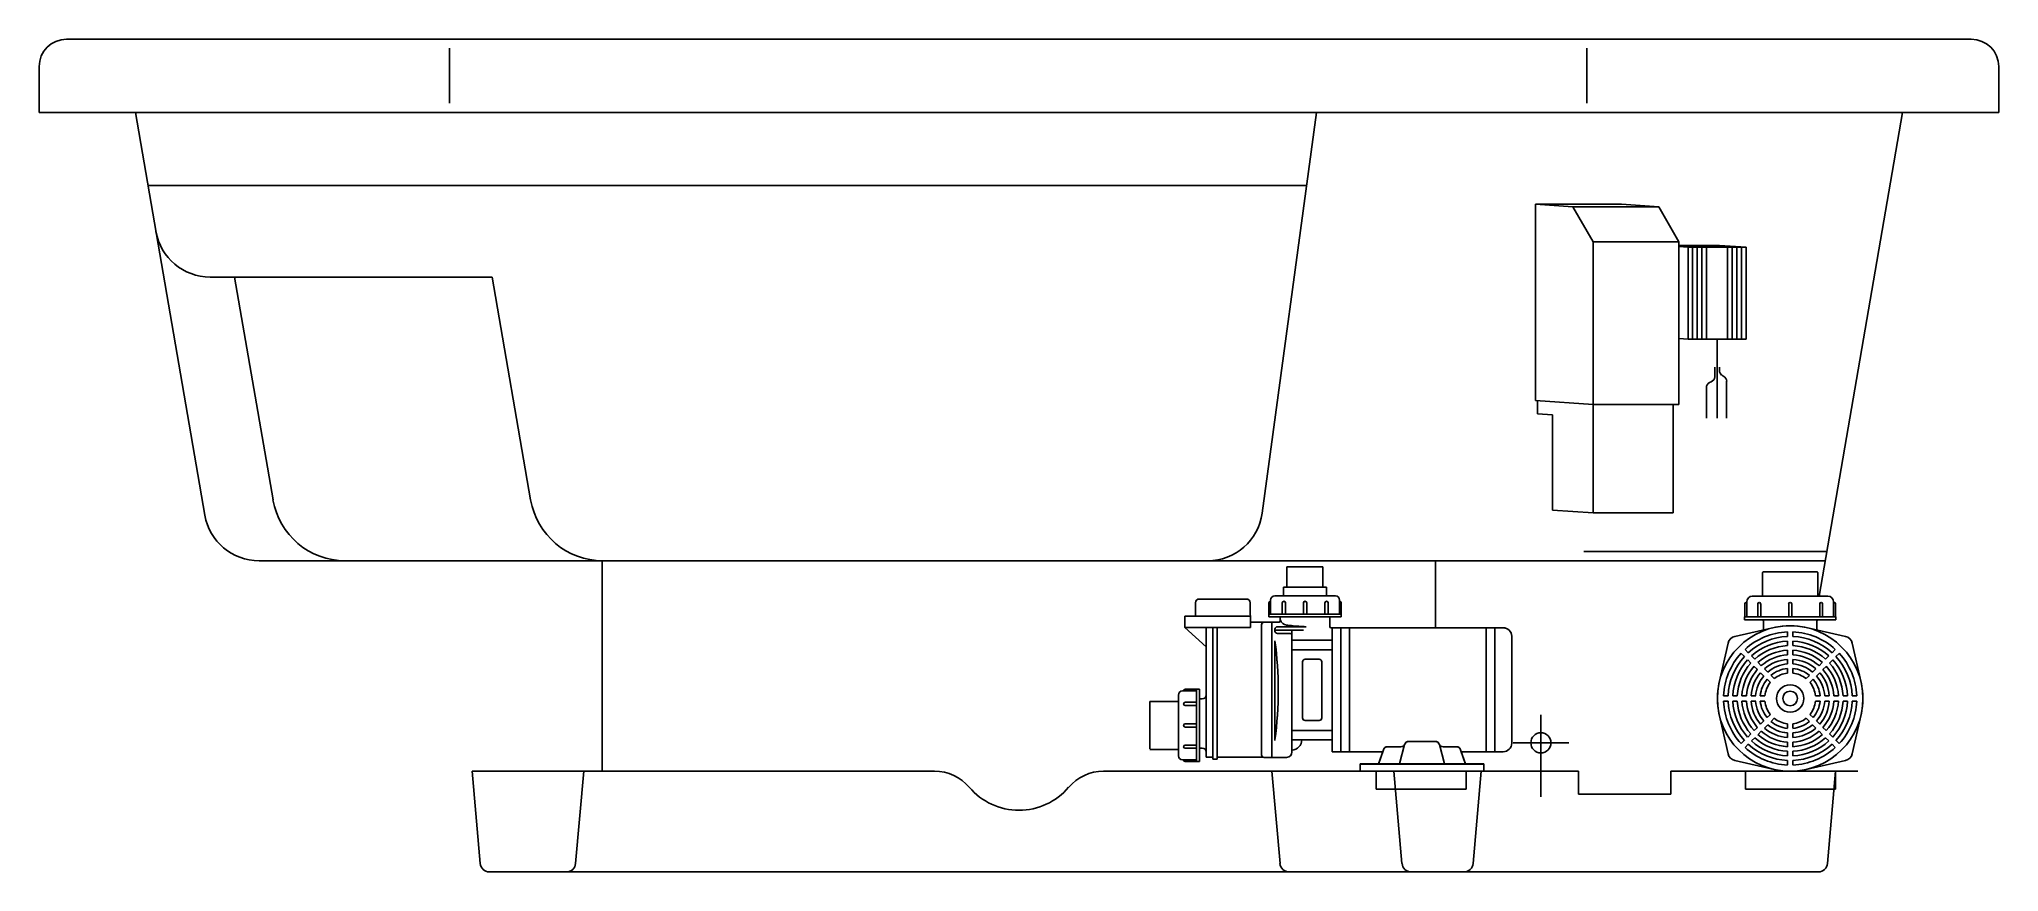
# Model space of a CAD drawing. Header units: millimetres. Extents: x -1151.42 to -1149.28, y 2257.66 to 2258.57.
import ezdxf

# ---------------------------------------------------------------- set-up
doc = ezdxf.new("R2010")
doc.units = ezdxf.units.MM
doc.header["$LTSCALE"] = 10
doc.layers.add('jacuzzi', color=1, linetype='Continuous')

msp = doc.modelspace()

# ---------------------------------------------------------------- linework, layer by layer
at = {"layer": 'jacuzzi'}
for p, q in [((-1151.3931, 2258.5683), (-1150.3531, 2258.5683)), ((-1150.9751, 2258.4983), (-1150.9751, 2258.5583)), ((-1149.3131, 2258.5683), (-1150.3531, 2258.5683)), ((-1149.7331, 2258.4983), (-1149.7331, 2258.5583)), ((-1151.4231, 2258.4883), (-1151.4231, 2258.5383)), ((-1149.2831, 2258.4883), (-1149.2831, 2258.5383)), ((-1149.2831, 2258.4883), (-1151.4231, 2258.4883)), ((-1151.3179, 2258.4883), (-1151.2422, 2258.0481)), ((-1150.0283, 2258.4883), (-1150.0875, 2258.0503)), ((-1149.3882, 2258.4883), (-1149.4792, 2257.9596)), ((-1151.3041, 2258.4083), (-1150.0391, 2258.4083)), ((-1149.7481, 2258.3852), (-1149.7889, 2258.388)), ((-1149.7889, 2258.388), (-1149.6952, 2258.388)), ((-1149.7889, 2258.388), (-1149.7889, 2258.1733)), ((-1149.7481, 2258.3852), (-1149.6544, 2258.3852)), ((-1149.7481, 2258.3852), (-1149.7261, 2258.3469)), ((-1149.6544, 2258.3852), (-1149.6952, 2258.388)), ((-1149.6324, 2258.3469), (-1149.6544, 2258.3852)), ((-1149.7261, 2258.3469), (-1149.6324, 2258.3469)), ((-1149.7261, 2258.3469), (-1149.7261, 2258.1691)), ((-1149.6324, 2258.3469), (-1149.6324, 2258.1691)), ((-1149.6324, 2258.3428), (-1149.5881, 2258.3428)), ((-1149.5591, 2258.3409), (-1149.5881, 2258.3428)), ((-1149.6224, 2258.3409), (-1149.6324, 2258.3416)), ((-1149.6224, 2258.3409), (-1149.5591, 2258.3409)), ((-1149.6224, 2258.3409), (-1149.6224, 2258.2403)), ((-1149.6174, 2258.3409), (-1149.6174, 2258.2403)), ((-1149.6124, 2258.3409), (-1149.6124, 2258.2403)), ((-1149.6073, 2258.3409), (-1149.6073, 2258.2403)), ((-1149.6023, 2258.3409), (-1149.6023, 2258.2403)), ((-1149.5792, 2258.3409), (-1149.5792, 2258.2403)), ((-1149.5742, 2258.3409), (-1149.5742, 2258.2403)), ((-1149.5692, 2258.3409), (-1149.5692, 2258.2403)), ((-1149.5641, 2258.3409), (-1149.5641, 2258.2403)), ((-1149.5591, 2258.3409), (-1149.5591, 2258.2405)), ((-1151.2364, 2258.3083), (-1150.9283, 2258.3083)), ((-1151.2096, 2258.3083), (-1151.1677, 2258.0648)), ((-1150.9283, 2258.3083), (-1150.8864, 2258.0648)), ((-1149.6224, 2258.2405), (-1149.6324, 2258.2412)), ((-1149.6224, 2258.2405), (-1149.5591, 2258.2405)), ((-1149.5933, 2258.2097), (-1149.5933, 2258.1994)), ((-1149.5908, 2258.2097), (-1149.5908, 2258.1541)), ((-1149.5881, 2258.2097), (-1149.5881, 2258.2064)), ((-1149.5857, 2258.201), (-1149.5834, 2258.1998)), ((-1149.5803, 2258.1945), (-1149.5803, 2258.1541)), ((-1149.7261, 2258.1691), (-1149.7889, 2258.1733)), ((-1149.7868, 2258.1732), (-1149.7868, 2258.159)), ((-1149.6023, 2258.189), (-1149.6023, 2258.1541)), ((-1149.7706, 2258.1579), (-1149.7868, 2258.159)), ((-1149.7706, 2258.1579), (-1149.7706, 2258.0536)), ((-1149.7261, 2258.1691), (-1149.6324, 2258.1691)), ((-1149.7261, 2258.1691), (-1149.7261, 2258.0505)), ((-1149.6388, 2258.1691), (-1149.6388, 2258.0505)), ((-1149.7261, 2258.0505), (-1149.7706, 2258.0536)), ((-1149.6388, 2258.0505), (-1149.7261, 2258.0505)), ((-1149.7364, 2258.0083), (-1149.4708, 2258.0083)), ((-1151.183, 2257.9983), (-1150.2587, 2257.9983)), ((-1150.8081, 2257.9983), (-1150.8081, 2257.7683)), ((-1150.8081, 2257.7683), (-1150.8081, 2257.9983)), ((-1150.2587, 2257.9983), (-1149.4725, 2257.9983)), ((-1149.8981, 2257.925), (-1149.8981, 2257.9983)), ((-1149.7831, 2257.8298), (-1149.7831, 2257.7404)), ((-1149.8135, 2257.7993), (-1149.7526, 2257.7993)), ((-1150.9503, 2257.7683), (-1150.4454, 2257.7683)), ((-1150.9503, 2257.7683), (-1150.9415, 2257.6674)), ((-1150.8284, 2257.7683), (-1150.8372, 2257.6674)), ((-1149.7419, 2257.7683), (-1150.2607, 2257.7683)), ((-1150.0769, 2257.7683), (-1150.068, 2257.6674)), ((-1150.0363, 2257.7683), (-1150.0068, 2257.7683)), ((-1150.0068, 2257.7683), (-1149.9086, 2257.7683)), ((-1149.963, 2257.7485), (-1149.963, 2257.7683)), ((-1149.9436, 2257.7683), (-1149.9348, 2257.6674)), ((-1149.9086, 2257.7683), (-1149.8843, 2257.7683)), ((-1149.8649, 2257.7485), (-1149.8649, 2257.7683)), ((-1149.8482, 2257.7683), (-1149.8571, 2257.6674)), ((-1149.6413, 2257.7683), (-1149.5595, 2257.7683)), ((-1149.5595, 2257.7683), (-1149.4613, 2257.7683)), ((-1149.5595, 2257.7485), (-1149.5595, 2257.7683)), ((-1149.4702, 2257.6674), (-1149.4613, 2257.7683)), ((-1149.4613, 2257.7485), (-1149.4613, 2257.7683)), ((-1149.4613, 2257.7683), (-1149.437, 2257.7683)), ((-1149.963, 2257.7485), (-1149.8649, 2257.7485)), ((-1149.5595, 2257.7485), (-1149.4613, 2257.7485)), ((-1150.9315, 2257.6583), (-1149.4801, 2257.6583))]:
    msp.add_line(p, q, dxfattribs=at)
at = {"layer": 'jacuzzi', "linetype": 'Continuous'}
for p, q in [((-1150.0605, 2257.9918), (-1150.0605, 2257.9695)), ((-1150.0212, 2257.9917), (-1150.0605, 2257.9917)), ((-1150.0212, 2257.9918), (-1150.0212, 2257.9695)), ((-1149.541, 2257.9596), (-1149.541, 2257.9854)), ((-1149.5402, 2257.9862), (-1149.5109, 2257.9862)), ((-1149.4816, 2257.9862), (-1149.5109, 2257.9862)), ((-1149.4808, 2257.9596), (-1149.4808, 2257.9854)), ((-1150.0074, 2257.9598), (-1150.0738, 2257.9598)), ((-1150.0174, 2257.9695), (-1150.0642, 2257.9695)), ((-1150.0642, 2257.9695), (-1150.0642, 2257.9598)), ((-1150.0174, 2257.9695), (-1150.0174, 2257.9599)), ((-1149.4697, 2257.9596), (-1149.5523, 2257.9596)), ((-1150.172, 2257.9377), (-1150.1609, 2257.9377)), ((-1150.172, 2257.9255), (-1150.172, 2257.9377)), ((-1150.1603, 2257.9377), (-1150.172, 2257.9377)), ((-1150.1603, 2257.9377), (-1150.1603, 2257.9524)), ((-1150.1603, 2257.9377), (-1150.1005, 2257.9377)), ((-1150.1563, 2257.9564), (-1150.1047, 2257.9564)), ((-1150.1004, 2257.9255), (-1150.1006, 2257.9524)), ((-1150.0801, 2257.9523), (-1150.0801, 2257.9369)), ((-1150.0011, 2257.9399), (-1150.0801, 2257.9399)), ((-1150.0011, 2257.9369), (-1150.0801, 2257.9369)), ((-1150.0783, 2257.9542), (-1150.0783, 2257.9554)), ((-1150.0783, 2257.9541), (-1150.0783, 2257.9553)), ((-1150.0783, 2257.9541), (-1150.0783, 2257.9399)), ((-1150.0677, 2257.9325), (-1150.0677, 2257.9369)), ((-1150.0656, 2257.9523), (-1150.0656, 2257.9399)), ((-1150.062, 2257.9523), (-1150.062, 2257.9399)), ((-1150.0424, 2257.9523), (-1150.0424, 2257.9399)), ((-1150.0388, 2257.9523), (-1150.0388, 2257.9399)), ((-1150.0189, 2257.9523), (-1150.0189, 2257.9399)), ((-1150.0153, 2257.9523), (-1150.0153, 2257.9399)), ((-1150.0137, 2257.9264), (-1150.0137, 2257.9369)), ((-1150.0029, 2257.9542), (-1150.0029, 2257.9554)), ((-1150.0029, 2257.9541), (-1150.0029, 2257.9553)), ((-1150.0029, 2257.9399), (-1150.0029, 2257.9541)), ((-1150.0011, 2257.9523), (-1150.0011, 2257.9369)), ((-1149.4609, 2257.937), (-1149.5609, 2257.937)), ((-1149.5609, 2257.937), (-1149.5609, 2257.9337)), ((-1149.5604, 2257.9512), (-1149.5604, 2257.937)), ((-1149.5589, 2257.9527), (-1149.5588, 2257.9527)), ((-1149.5584, 2257.9533), (-1149.5584, 2257.9378)), ((-1149.5462, 2257.937), (-1149.5462, 2257.9511)), ((-1149.5431, 2257.937), (-1149.5431, 2257.9511)), ((-1149.5125, 2257.937), (-1149.5125, 2257.9511)), ((-1149.5092, 2257.937), (-1149.5092, 2257.9511)), ((-1149.4786, 2257.937), (-1149.4786, 2257.9511)), ((-1149.4756, 2257.937), (-1149.4756, 2257.9511)), ((-1149.4634, 2257.9533), (-1149.4634, 2257.9378)), ((-1149.4629, 2257.9527), (-1149.463, 2257.9527)), ((-1149.4614, 2257.9512), (-1149.4614, 2257.937)), ((-1149.4609, 2257.937), (-1149.4609, 2257.9337)), ((-1150.1486, 2257.9255), (-1150.172, 2257.9255)), ((-1150.1486, 2257.9255), (-1150.172, 2257.9255)), ((-1150.172, 2257.9255), (-1150.1486, 2257.9042)), ((-1150.1486, 2257.7835), (-1150.1486, 2257.9255)), ((-1150.1004, 2257.9255), (-1150.1486, 2257.9255)), ((-1150.1412, 2257.9255), (-1150.1412, 2257.7835)), ((-1150.1366, 2257.9255), (-1150.1366, 2257.7835)), ((-1150.1004, 2257.9311), (-1150.0771, 2257.9311)), ((-1150.0882, 2257.7862), (-1150.0882, 2257.9283)), ((-1150.0854, 2257.9311), (-1150.0771, 2257.9311)), ((-1150.0771, 2257.7834), (-1150.0771, 2257.9311)), ((-1150.0771, 2257.7834), (-1150.0771, 2257.9311)), ((-1150.0691, 2257.9311), (-1150.0771, 2257.9311)), ((-1150.0691, 2257.9311), (-1150.0771, 2257.9311)), ((-1150.0735, 2257.9236), (-1150.0735, 2257.9214)), ((-1150.0735, 2257.9236), (-1150.0735, 2257.9215)), ((-1150.0422, 2257.9224), (-1150.0735, 2257.9224)), ((-1150.0396, 2257.9262), (-1150.0709, 2257.9262)), ((-1150.0576, 2257.9188), (-1150.0709, 2257.9188)), ((-1150.055, 2257.9224), (-1150.055, 2257.8126)), ((-1149.8243, 2257.925), (-1150.0123, 2257.925)), ((-1150.0109, 2257.925), (-1150.0109, 2257.8027)), ((-1150.0109, 2257.923), (-1150.0109, 2257.8027)), ((-1150.0016, 2257.925), (-1150.0016, 2257.7895)), ((-1149.9923, 2257.925), (-1149.9923, 2257.7895)), ((-1149.8429, 2257.9251), (-1149.8429, 2257.7895)), ((-1149.8429, 2257.925), (-1149.8429, 2257.7895)), ((-1149.8336, 2257.9251), (-1149.8336, 2257.7895)), ((-1149.8336, 2257.925), (-1149.8336, 2257.7895)), ((-1149.815, 2257.9158), (-1149.815, 2257.7988)), ((-1149.815, 2257.9157), (-1149.815, 2257.7988)), ((-1149.5285, 2257.9253), (-1149.5714, 2257.9156)), ((-1149.4609, 2257.9337), (-1149.5609, 2257.9337)), ((-1149.5399, 2257.9228), (-1149.5399, 2257.9322)), ((-1149.5139, 2257.9155), (-1149.5139, 2257.9205)), ((-1149.5079, 2257.9155), (-1149.5079, 2257.9205)), ((-1149.4504, 2257.9156), (-1149.4933, 2257.9253)), ((-1149.4819, 2257.9228), (-1149.4819, 2257.9322)), ((-1150.0735, 2257.9097), (-1150.0735, 2257.8018)), ((-1150.0109, 2257.9116), (-1150.055, 2257.9116)), ((-1150.0109, 2257.9008), (-1150.055, 2257.9008)), ((-1149.5787, 2257.9083), (-1149.5884, 2257.8654)), ((-1149.5609, 2257.8936), (-1149.5644, 2257.8971)), ((-1149.5566, 2257.8978), (-1149.5602, 2257.9013)), ((-1149.5496, 2257.8907), (-1149.5531, 2257.8943)), ((-1149.5139, 2257.9055), (-1149.5139, 2257.9105)), ((-1149.5139, 2257.8955), (-1149.5139, 2257.9005)), ((-1149.5079, 2257.9055), (-1149.5079, 2257.9105)), ((-1149.5079, 2257.8955), (-1149.5079, 2257.9005)), ((-1149.4722, 2257.8907), (-1149.4687, 2257.8943)), ((-1149.4651, 2257.8978), (-1149.4616, 2257.9013)), ((-1149.4609, 2257.8936), (-1149.4574, 2257.8971)), ((-1149.4334, 2257.8654), (-1149.4431, 2257.9083)), ((-1150.0435, 2257.8265), (-1150.0435, 2257.8878)), ((-1150.0407, 2257.8906), (-1150.0251, 2257.8906)), ((-1150.0224, 2257.8265), (-1150.0224, 2257.8878)), ((-1149.5538, 2257.8865), (-1149.5573, 2257.89)), ((-1149.5467, 2257.8794), (-1149.5503, 2257.8829)), ((-1149.5425, 2257.8836), (-1149.546, 2257.8872)), ((-1149.5396, 2257.8723), (-1149.5432, 2257.8759)), ((-1149.5354, 2257.8766), (-1149.5389, 2257.8801)), ((-1149.5283, 2257.8695), (-1149.5318, 2257.873)), ((-1149.5139, 2257.8855), (-1149.5139, 2257.8905)), ((-1149.5139, 2257.8754), (-1149.5139, 2257.8804)), ((-1149.5079, 2257.8855), (-1149.5079, 2257.8905)), ((-1149.5079, 2257.8754), (-1149.5079, 2257.8804)), ((-1149.4935, 2257.8695), (-1149.4899, 2257.873)), ((-1149.4864, 2257.8766), (-1149.4829, 2257.8801)), ((-1149.4822, 2257.8723), (-1149.4786, 2257.8759)), ((-1149.4793, 2257.8836), (-1149.4758, 2257.8872)), ((-1149.4751, 2257.8794), (-1149.4715, 2257.8829)), ((-1149.468, 2257.8865), (-1149.4644, 2257.89)), ((-1150.179, 2257.8516), (-1150.179, 2257.7853)), ((-1150.179, 2257.8515), (-1150.179, 2257.7852)), ((-1150.1591, 2257.856), (-1150.1745, 2257.856)), ((-1150.1715, 2257.8578), (-1150.1561, 2257.8578)), ((-1150.1591, 2257.8578), (-1150.1591, 2257.7789)), ((-1150.1561, 2257.8578), (-1150.1561, 2257.7789)), ((-1149.5786, 2257.8508), (-1149.5836, 2257.8508)), ((-1149.5686, 2257.8508), (-1149.5736, 2257.8508)), ((-1149.5586, 2257.8508), (-1149.5636, 2257.8508)), ((-1149.5485, 2257.8508), (-1149.5536, 2257.8508)), ((-1149.5385, 2257.8508), (-1149.5435, 2257.8508)), ((-1149.5325, 2257.8652), (-1149.5361, 2257.8688)), ((-1149.4893, 2257.8652), (-1149.4857, 2257.8688)), ((-1149.4833, 2257.8508), (-1149.4783, 2257.8508)), ((-1149.4732, 2257.8508), (-1149.4682, 2257.8508)), ((-1149.4632, 2257.8508), (-1149.4582, 2257.8508)), ((-1149.4532, 2257.8508), (-1149.4482, 2257.8508)), ((-1149.4432, 2257.8508), (-1149.4382, 2257.8508)), ((-1150.21, 2257.8446), (-1150.179, 2257.8446)), ((-1150.21, 2257.8445), (-1150.179, 2257.8445)), ((-1150.21, 2257.8445), (-1150.21, 2257.7964)), ((-1150.1715, 2257.8437), (-1150.1591, 2257.8437)), ((-1150.1715, 2257.8401), (-1150.1591, 2257.8401)), ((-1150.1554, 2257.8473), (-1150.153, 2257.8473)), ((-1149.5884, 2257.8302), (-1149.5787, 2257.7873)), ((-1149.5786, 2257.8448), (-1149.5836, 2257.8448)), ((-1149.5686, 2257.8448), (-1149.5736, 2257.8448)), ((-1149.5586, 2257.8448), (-1149.5636, 2257.8448)), ((-1149.5485, 2257.8448), (-1149.5536, 2257.8448)), ((-1149.5385, 2257.8448), (-1149.5435, 2257.8448)), ((-1149.5325, 2257.8304), (-1149.5361, 2257.8269)), ((-1149.4893, 2257.8304), (-1149.4857, 2257.8269)), ((-1149.4833, 2257.8448), (-1149.4783, 2257.8448)), ((-1149.4732, 2257.8448), (-1149.4682, 2257.8448)), ((-1149.4632, 2257.8448), (-1149.4582, 2257.8448)), ((-1149.4532, 2257.8448), (-1149.4482, 2257.8448)), ((-1149.4432, 2257.8448), (-1149.4382, 2257.8448)), ((-1149.4431, 2257.7873), (-1149.4334, 2257.8302)), ((-1150.1715, 2257.8202), (-1150.1591, 2257.8202)), ((-1150.1715, 2257.8166), (-1150.1591, 2257.8166)), ((-1150.055, 2257.8127), (-1150.055, 2257.8027)), ((-1150.0109, 2257.8126), (-1150.055, 2257.8126)), ((-1150.055, 2257.8126), (-1150.055, 2257.8027)), ((-1150.0407, 2257.8238), (-1150.0251, 2257.8238)), ((-1150.0109, 2257.8127), (-1150.0109, 2257.8027)), ((-1150.0109, 2257.8126), (-1150.0109, 2257.8027)), ((-1149.5538, 2257.8091), (-1149.5573, 2257.8056)), ((-1149.5467, 2257.8162), (-1149.5503, 2257.8127)), ((-1149.5425, 2257.812), (-1149.546, 2257.8084)), ((-1149.5396, 2257.8233), (-1149.5432, 2257.8198)), ((-1149.5354, 2257.8191), (-1149.5389, 2257.8155)), ((-1149.5283, 2257.8262), (-1149.5318, 2257.8226)), ((-1149.5139, 2257.8202), (-1149.5139, 2257.8152)), ((-1149.5139, 2257.8102), (-1149.5139, 2257.8052)), ((-1149.5079, 2257.8202), (-1149.5079, 2257.8152)), ((-1149.5079, 2257.8102), (-1149.5079, 2257.8052)), ((-1149.4935, 2257.8262), (-1149.4899, 2257.8226)), ((-1149.4864, 2257.8191), (-1149.4829, 2257.8155)), ((-1149.4822, 2257.8233), (-1149.4786, 2257.8198)), ((-1149.4793, 2257.812), (-1149.4758, 2257.8084)), ((-1149.4751, 2257.8162), (-1149.4715, 2257.8127)), ((-1149.468, 2257.8091), (-1149.4644, 2257.8056)), ((-1150.21, 2257.7964), (-1150.21, 2257.7927)), ((-1150.21, 2257.7921), (-1150.179, 2257.7921)), ((-1150.1715, 2257.7969), (-1150.1591, 2257.7969)), ((-1150.1715, 2257.7933), (-1150.1591, 2257.7933)), ((-1150.1554, 2257.7936), (-1150.153, 2257.7936)), ((-1150.055, 2257.8027), (-1150.0109, 2257.8027)), ((-1150.055, 2257.8027), (-1150.055, 2257.7978)), ((-1150.055, 2257.8027), (-1150.055, 2257.7979)), ((-1150.055, 2257.7979), (-1150.055, 2257.7914)), ((-1150.055, 2257.7978), (-1150.055, 2257.7914)), ((-1150.055, 2257.7914), (-1150.055, 2257.7893)), ((-1150.055, 2257.7914), (-1150.055, 2257.7893)), ((-1150.0109, 2257.8027), (-1150.0109, 2257.7895)), ((-1150.0109, 2257.8027), (-1150.0109, 2257.7895)), ((-1149.9559, 2257.7895), (-1150.0109, 2257.7895)), ((-1149.9603, 2257.7761), (-1149.9551, 2257.7918)), ((-1149.9603, 2257.7762), (-1149.9551, 2257.7918)), ((-1149.9507, 2257.795), (-1149.9361, 2257.795)), ((-1149.9507, 2257.7949), (-1149.9361, 2257.7949)), ((-1149.932, 2257.7973), (-1149.9375, 2257.7761)), ((-1149.932, 2257.7973), (-1149.9375, 2257.7762)), ((-1149.9275, 2257.8008), (-1149.913, 2257.8008)), ((-1149.9275, 2257.8008), (-1149.913, 2257.8008)), ((-1149.8984, 2257.8008), (-1149.913, 2257.8008)), ((-1149.8984, 2257.8008), (-1149.913, 2257.8008)), ((-1149.8939, 2257.7973), (-1149.8884, 2257.7761)), ((-1149.8939, 2257.7973), (-1149.8884, 2257.7762)), ((-1149.8752, 2257.795), (-1149.8898, 2257.795)), ((-1149.8752, 2257.7949), (-1149.8898, 2257.7949)), ((-1149.8656, 2257.7761), (-1149.8708, 2257.7918)), ((-1149.8656, 2257.7762), (-1149.8708, 2257.7918)), ((-1149.8243, 2257.7895), (-1149.8701, 2257.7895)), ((-1149.8243, 2257.7895), (-1149.8701, 2257.7895)), ((-1149.5609, 2257.8021), (-1149.5644, 2257.7985)), ((-1149.5566, 2257.7978), (-1149.5602, 2257.7943)), ((-1149.5496, 2257.8049), (-1149.5531, 2257.8014)), ((-1149.5139, 2257.8001), (-1149.5139, 2257.7951)), ((-1149.5139, 2257.7901), (-1149.5139, 2257.7851)), ((-1149.5079, 2257.8001), (-1149.5079, 2257.7951)), ((-1149.5079, 2257.7901), (-1149.5079, 2257.7851)), ((-1149.4722, 2257.8049), (-1149.4687, 2257.8014)), ((-1149.4651, 2257.7978), (-1149.4616, 2257.7943)), ((-1149.4609, 2257.8021), (-1149.4574, 2257.7985)), ((-1150.1733, 2257.7808), (-1150.1745, 2257.7808)), ((-1150.1733, 2257.7807), (-1150.1745, 2257.7807)), ((-1150.1733, 2257.7807), (-1150.1591, 2257.7807)), ((-1150.1715, 2257.7789), (-1150.1561, 2257.7789)), ((-1150.1412, 2257.7835), (-1150.1486, 2257.7835)), ((-1150.1412, 2257.7816), (-1150.1412, 2257.7835)), ((-1150.1366, 2257.7816), (-1150.1412, 2257.7816)), ((-1150.1366, 2257.7816), (-1150.1366, 2257.7835)), ((-1150.0859, 2257.7835), (-1150.1366, 2257.7835)), ((-1150.0854, 2257.7834), (-1150.0771, 2257.7834)), ((-1150.0771, 2257.7834), (-1150.0608, 2257.7834)), ((-1149.8454, 2257.7762), (-1149.9805, 2257.7762)), ((-1149.9805, 2257.7684), (-1149.9805, 2257.7762)), ((-1149.8454, 2257.7761), (-1149.9805, 2257.7761)), ((-1149.9805, 2257.7683), (-1149.9805, 2257.7761)), ((-1149.9805, 2257.7684), (-1149.8454, 2257.7684)), ((-1149.9805, 2257.7683), (-1149.8454, 2257.7683)), ((-1149.8454, 2257.7684), (-1149.8454, 2257.7762)), ((-1149.8454, 2257.7683), (-1149.8454, 2257.7761)), ((-1149.5714, 2257.78), (-1149.5285, 2257.7703)), ((-1149.5139, 2257.7801), (-1149.5139, 2257.7751)), ((-1149.5079, 2257.7801), (-1149.5079, 2257.7751)), ((-1149.4933, 2257.7703), (-1149.4504, 2257.78))]:
    msp.add_line(p, q, dxfattribs=at)
at = {"layer": 'jacuzzi'}
for points in [[(-1149.5908, 2258.2405), (-1149.5908, 2258.2093)], [(-1149.6413, 2257.7683), (-1149.6413, 2257.7432), (-1149.7419, 2257.7432), (-1149.7419, 2257.7683)]]:
    msp.add_lwpolyline(points, dxfattribs=at)
at = {"layer": 'jacuzzi', "linetype": 'Continuous'}
for radius in [0.0795, 0.015, 0.008]:
    msp.add_circle((-1149.5109, 2257.8478), radius, dxfattribs=at)
at = {"layer": 'jacuzzi'}
msp.add_circle((-1149.7831, 2257.7993), 0.011, dxfattribs=at)
for centre, radius, start, end in [((-1151.3931, 2258.5383), 0.03, 90, 180), ((-1149.3131, 2258.5383), 0.03, 0, 90), ((-1151.2364, 2258.3683), 0.06, 189.7609, 270), ((-1149.5952, 2258.1869), 0.0073, 105.2217, 163.9251), ((-1149.599, 2258.1994), 0.00572, 288.9626, 0), ((-1149.581, 2258.2063), 0.0071, 179.2692, 228.2495), ((-1149.5862, 2258.1945), 0.00598, 0, 62.1718), ((-1151.0889, 2258.0783), 0.08, 189.7609, 270), ((-1150.8075, 2258.0783), 0.08, 189.7609, 270), ((-1151.183, 2258.0583), 0.06, 189.7609, 270), ((-1150.147, 2258.0583), 0.06, 270, 352.3061), ((-1150.4454, 2257.7183), 0.05, 40.3251, 90), ((-1150.2607, 2257.7183), 0.05, 90, 139.6749), ((-1150.3531, 2257.7967), 0.0711, 220.3251, 319.6749), ((-1150.9315, 2257.6683), 0.01, 185, 270), ((-1150.8472, 2257.6683), 0.01, 270, 355), ((-1150.0581, 2257.6683), 0.01, 185, 270), ((-1149.9248, 2257.6683), 0.01, 185, 270), ((-1149.867, 2257.6683), 0.01, 270, 355), ((-1149.4801, 2257.6683), 0.01, 270, 355)]:
    msp.add_arc(centre, radius, start, end, dxfattribs=at)
at = {"layer": 'jacuzzi', "linetype": 'Continuous'}
for centre, radius, start, end in [((-1149.5402, 2257.9854), 0.000762, 90, 180), ((-1149.4816, 2257.9854), 0.000762, 0, 90), ((-1150.0738, 2257.9553), 0.0045, 90, 180), ((-1150.0074, 2257.9553), 0.0045, 0, 90), ((-1149.5521, 2257.9533), 0.0063, 90, 180), ((-1149.4697, 2257.9533), 0.0063, 0, 90), ((-1150.1563, 2257.9524), 0.00405, 90, 180), ((-1150.1047, 2257.9524), 0.00405, 0.5, 90), ((-1150.0783, 2257.9523), 0.0018, 90, 180), ((-1150.0638, 2257.9523), 0.0018, 0, 180), ((-1150.0406, 2257.9523), 0.0018, 0, 180), ((-1150.0171, 2257.9523), 0.0018, 0, 180), ((-1150.0029, 2257.9523), 0.0018, 0, 90), ((-1149.5589, 2257.9512), 0.0015, 90, 180), ((-1149.5591, 2257.9377), 0.000684, 272.0095, 9.8027), ((-1149.5588, 2257.9531), 0.0004, 270, 0), ((-1149.5109, 2257.9511), 0.00165, 0, 180), ((-1149.463, 2257.9531), 0.0004, 180, 270), ((-1149.4627, 2257.9377), 0.000684, 170.1973, 267.9905), ((-1149.4629, 2257.9512), 0.0015, 0, 90), ((-1150.0854, 2257.9283), 0.00279, 90, 180), ((-1150.0709, 2257.9236), 0.00261, 90, 180), ((-1150.0709, 2257.9214), 0.00261, 180, 270), ((-1150.0691, 2257.9325), 0.00141, 270, 0), ((-1150.0691, 2257.9325), 0.00141, 270, 0), ((-1150.06, 2257.9359), 0.00798, 193.8392, 266.6722), ((-1150.0301, 2258.1639), 0.2379, 262.3978, 262.5637), ((-1150.0301, 2258.1639), 0.2379, 262.5637, 263.8792), ((-1150.0576, 2257.9162), 0.00261, 0, 90), ((-1150.0301, 2258.1639), 0.2379, 263.8792, 265.7986), ((-1150.0301, 2258.1639), 0.2379, 265.7986, 267.7181), ((-1150.0123, 2257.9264), 0.00141, 180, 270), ((-1149.8243, 2257.9158), 0.00928, 0, 90), ((-1149.8243, 2257.9157), 0.00928, 0, 90), ((-1149.5693, 2257.9062), 0.00965, 102.7958, 167.2042), ((-1149.5109, 2257.8478), 0.0728, 92.3628, 132.6372), ((-1149.5109, 2257.8478), 0.0678, 92.5373, 132.4627), ((-1149.5414, 2257.9322), 0.00152, 0, 90), ((-1149.5109, 2257.8478), 0.0795, 77.2042, 102.7958), ((-1149.5109, 2257.8478), 0.0728, 47.3628, 87.6372), ((-1149.5109, 2257.8478), 0.0678, 47.5373, 87.4627), ((-1149.4804, 2257.9322), 0.00152, 90, 180), ((-1149.4525, 2257.9062), 0.00965, 12.7958, 77.2042), ((-1150.4767, 2257.8568), 0.4068, 352.3703, 7.6297), ((-1150.4767, 2257.8567), 0.4068, 352.3703, 7.6297), ((-1149.5109, 2257.8478), 0.0728, 137.3628, 177.6372), ((-1149.5109, 2257.8478), 0.0678, 137.5373, 177.4627), ((-1149.5109, 2257.8478), 0.0628, 92.7396, 132.2604), ((-1149.5109, 2257.8478), 0.0578, 92.9769, 132.0231), ((-1149.5109, 2257.8478), 0.0528, 93.2593, 131.7407), ((-1149.5109, 2257.8478), 0.0478, 93.6009, 131.3991), ((-1149.5109, 2257.8478), 0.0628, 47.7396, 87.2604), ((-1149.5109, 2257.8478), 0.0578, 47.9769, 87.0231), ((-1149.5109, 2257.8478), 0.0528, 48.2593, 86.7407), ((-1149.5109, 2257.8478), 0.0478, 48.6009, 86.3991), ((-1149.5109, 2257.8478), 0.0678, 2.5373, 42.4627), ((-1149.5109, 2257.8478), 0.0728, 2.3628, 42.6372), ((-1150.0407, 2257.8878), 0.00278, 90, 180), ((-1150.0251, 2257.8878), 0.00278, 0, 90), ((-1149.5109, 2257.8478), 0.0628, 137.7396, 177.2604), ((-1149.5109, 2257.8478), 0.0578, 137.9769, 177.0231), ((-1149.5109, 2257.8478), 0.0528, 138.2593, 176.7407), ((-1149.5109, 2257.8478), 0.0478, 138.6009, 176.3991), ((-1149.5109, 2257.8478), 0.0428, 139.0225, 175.9775), ((-1149.5109, 2257.8478), 0.0378, 139.5561, 175.4439), ((-1149.5109, 2257.8478), 0.0428, 94.0225, 130.9775), ((-1149.5109, 2257.8478), 0.0378, 94.5561, 130.4439), ((-1149.5109, 2257.8478), 0.0328, 95.2532, 129.7468), ((-1149.5109, 2257.8478), 0.0278, 96.2026, 128.7974), ((-1149.5109, 2257.8478), 0.0428, 49.0225, 85.9775), ((-1149.5109, 2257.8478), 0.0378, 49.5561, 85.4439), ((-1149.5109, 2257.8478), 0.0328, 50.2532, 84.7468), ((-1149.5109, 2257.8478), 0.0278, 51.2026, 83.7974), ((-1149.5109, 2257.8478), 0.0378, 4.5561, 40.4439), ((-1149.5109, 2257.8478), 0.0428, 4.0225, 40.9775), ((-1149.5109, 2257.8478), 0.0478, 3.6009, 41.3991), ((-1149.5109, 2257.8478), 0.0528, 3.2593, 41.7407), ((-1149.5109, 2257.8478), 0.0578, 2.9769, 42.0231), ((-1149.5109, 2257.8478), 0.0628, 2.7396, 42.2604), ((-1150.1745, 2257.8515), 0.0045, 90, 180), ((-1150.1715, 2257.856), 0.0018, 90, 180), ((-1150.153, 2257.8517), 0.00441, 270, 0), ((-1149.5109, 2257.8478), 0.0795, 167.2042, 192.7958), ((-1149.5109, 2257.8478), 0.0328, 140.2532, 174.7468), ((-1149.5109, 2257.8478), 0.0278, 141.2026, 173.7974), ((-1149.5109, 2257.8478), 0.0278, 6.2026, 38.7974), ((-1149.5109, 2257.8478), 0.0328, 5.2532, 39.7468), ((-1149.5109, 2257.8478), 0.0795, 347.2042, 12.7958), ((-1150.1715, 2257.8419), 0.0018, 90, 270), ((-1150.1554, 2257.8481), 0.000743, 194.8583, 270), ((-1149.5109, 2257.8478), 0.0728, 182.3628, 222.6372), ((-1149.5109, 2257.8478), 0.0678, 182.5373, 222.4627), ((-1149.5109, 2257.8478), 0.0628, 182.7396, 222.2604), ((-1149.5109, 2257.8478), 0.0578, 182.9769, 222.0231), ((-1149.5109, 2257.8478), 0.0528, 183.2593, 221.7407), ((-1149.5109, 2257.8478), 0.0478, 183.6009, 221.3991), ((-1149.5109, 2257.8478), 0.0428, 184.0225, 220.9775), ((-1149.5109, 2257.8478), 0.0378, 184.5561, 220.4439), ((-1149.5109, 2257.8478), 0.0328, 185.2532, 219.7468), ((-1149.5109, 2257.8478), 0.0278, 186.2026, 218.7974), ((-1149.5109, 2257.8478), 0.0278, 321.2026, 353.7974), ((-1149.5109, 2257.8478), 0.0328, 320.2532, 354.7468), ((-1149.5109, 2257.8478), 0.0378, 319.5561, 355.4439), ((-1149.5109, 2257.8478), 0.0428, 319.0225, 355.9775), ((-1149.5109, 2257.8478), 0.0478, 318.6009, 356.3991), ((-1149.5109, 2257.8478), 0.0528, 318.2593, 356.7407), ((-1149.5109, 2257.8478), 0.0578, 317.9769, 357.0231), ((-1149.5109, 2257.8478), 0.0628, 317.7396, 357.2604), ((-1149.5109, 2257.8478), 0.0678, 317.5373, 357.4627), ((-1149.5109, 2257.8478), 0.0728, 317.3628, 357.6372), ((-1150.1715, 2257.8184), 0.0018, 90, 270), ((-1150.0407, 2257.8265), 0.00278, 180, 270), ((-1150.0251, 2257.8265), 0.00278, 270, 0), ((-1149.5109, 2257.8478), 0.0528, 228.2593, 266.7407), ((-1149.5109, 2257.8478), 0.0478, 228.6009, 266.3991), ((-1149.5109, 2257.8478), 0.0428, 229.0225, 265.9775), ((-1149.5109, 2257.8478), 0.0378, 229.5561, 265.4439), ((-1149.5109, 2257.8478), 0.0328, 230.2532, 264.7468), ((-1149.5109, 2257.8478), 0.0278, 231.2026, 263.7974), ((-1149.5109, 2257.8478), 0.0278, 276.2026, 308.7974), ((-1149.5109, 2257.8478), 0.0328, 275.2532, 309.7468), ((-1149.5109, 2257.8478), 0.0378, 274.5561, 310.4439), ((-1149.5109, 2257.8478), 0.0428, 274.0225, 310.9775), ((-1149.5109, 2257.8478), 0.0478, 273.6009, 311.3991), ((-1149.5109, 2257.8478), 0.0528, 273.2593, 311.7407), ((-1150.1715, 2257.7951), 0.0018, 90, 270), ((-1150.1554, 2257.7928), 0.000743, 90, 165.1417), ((-1150.153, 2257.7892), 0.00441, 0, 90), ((-1150.0854, 2257.7862), 0.00279, 180, 270), ((-1150.0608, 2257.7893), 0.00585, 270, 0), ((-1150.0608, 2257.7893), 0.00585, 270, 0), ((-1150.0555, 2257.8027), 0.0113, 272.3872, 0), ((-1150.0555, 2257.8027), 0.0113, 272.3872, 0), ((-1149.9507, 2257.7904), 0.00464, 90, 161.6055), ((-1149.9507, 2257.7903), 0.00464, 90, 161.6055), ((-1149.9361, 2257.7996), 0.00464, 270, 338.1026), ((-1149.9361, 2257.7996), 0.00464, 270, 338.1026), ((-1149.9275, 2257.7961), 0.00464, 90, 158.1026), ((-1149.9275, 2257.7962), 0.00464, 90, 158.1026), ((-1149.8984, 2257.7961), 0.00464, 21.8974, 90), ((-1149.8984, 2257.7962), 0.00464, 21.8974, 90), ((-1149.8898, 2257.7996), 0.00464, 201.8974, 270), ((-1149.8898, 2257.7996), 0.00464, 201.8974, 270), ((-1149.8752, 2257.7904), 0.00464, 18.3945, 90), ((-1149.8752, 2257.7903), 0.00464, 18.3945, 90), ((-1149.8243, 2257.7988), 0.00928, 270, 0), ((-1149.8243, 2257.7988), 0.00928, 270, 0), ((-1149.5693, 2257.7894), 0.00965, 192.7958, 257.2042), ((-1149.5109, 2257.8478), 0.0728, 227.3628, 267.6372), ((-1149.5109, 2257.8478), 0.0678, 227.5373, 267.4627), ((-1149.5109, 2257.8478), 0.0628, 227.7396, 267.2604), ((-1149.5109, 2257.8478), 0.0578, 227.9769, 267.0231), ((-1149.5109, 2257.8478), 0.0578, 272.9769, 312.0231), ((-1149.5109, 2257.8478), 0.0628, 272.7396, 312.2604), ((-1149.5109, 2257.8478), 0.0678, 272.5373, 312.4627), ((-1149.5109, 2257.8478), 0.0728, 272.3628, 312.6372), ((-1149.4525, 2257.7894), 0.00965, 282.7958, 347.2042), ((-1150.1745, 2257.7852), 0.0045, 180, 270), ((-1150.1715, 2257.7807), 0.0018, 180, 270), ((-1149.5109, 2257.8478), 0.0795, 257.2042, 282.7958)]:
    msp.add_arc(centre, radius, start, end, dxfattribs=at)
msp.add_ellipse((-1149.5447, 2257.9511), major_axis=(0, 0.00165), ratio=0.913483, start_param=-1.570796, end_param=1.570796, dxfattribs=at)
at = {"layer": 'jacuzzi', "linetype": 'Continuous', "extrusion": (0, 0, -1)}
msp.add_ellipse((-1149.4771, 2257.9511), major_axis=(0, 0.00165), ratio=0.913483, start_param=-1.570796, end_param=1.570796, dxfattribs=at)

doc.saveas('drawing.dxf')
